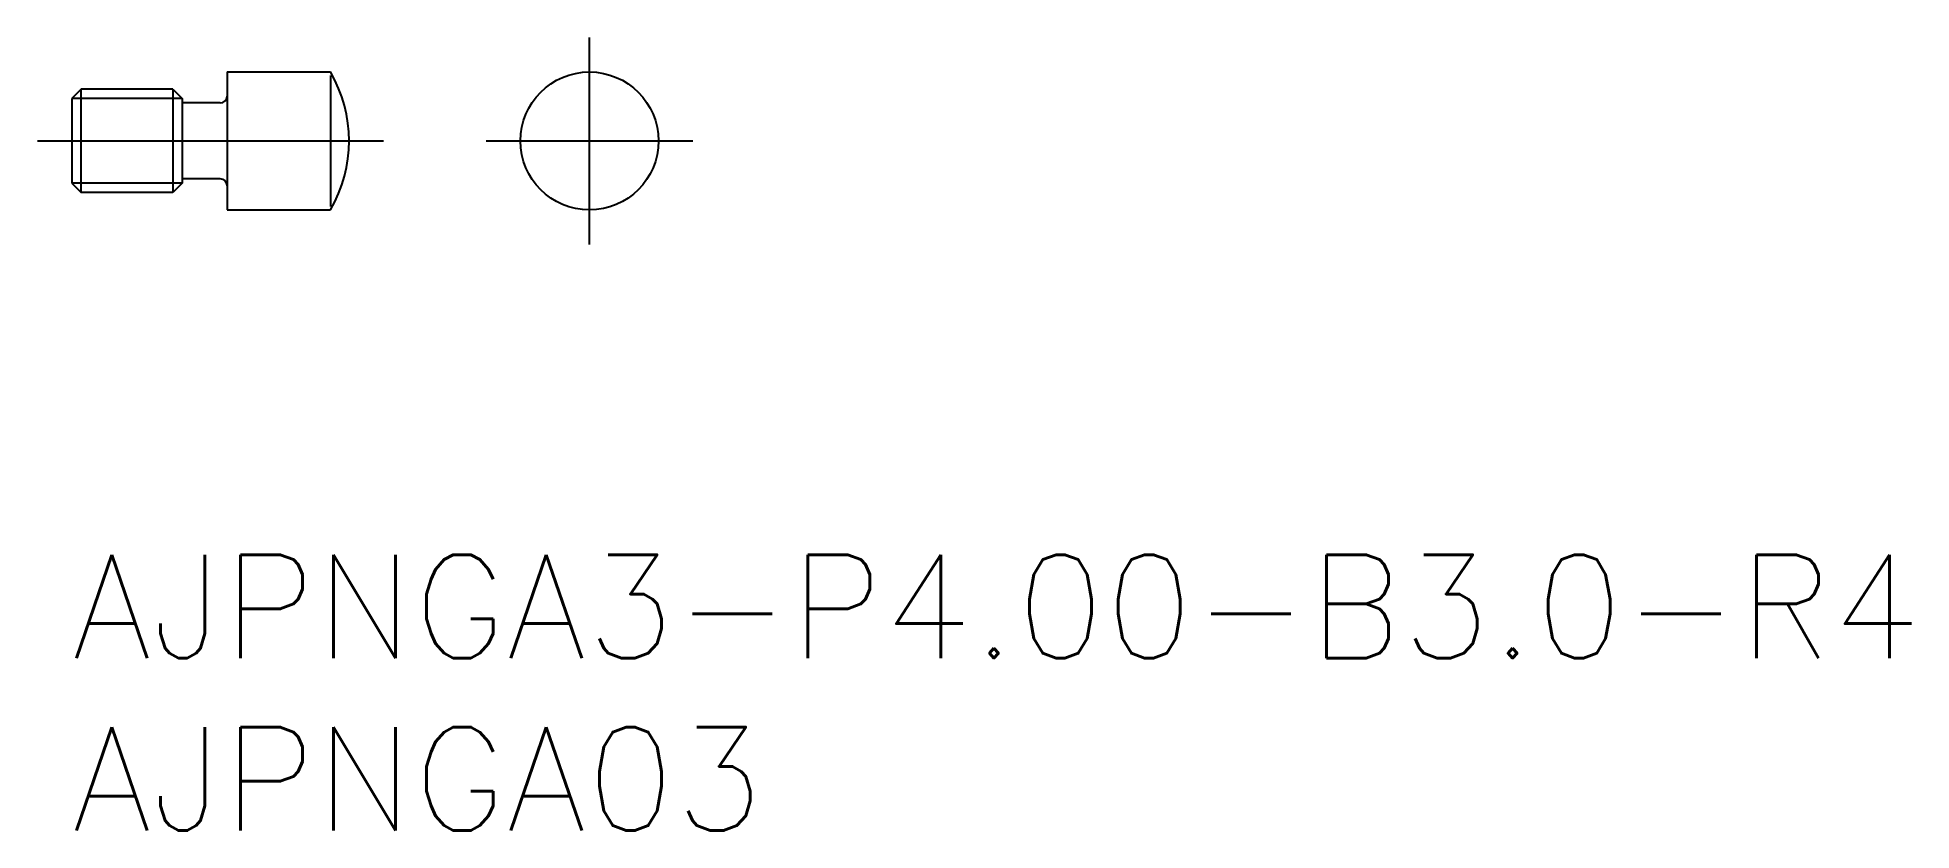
# Model space of a CAD drawing. Extents: x -1 to 53.4, y -8 to 15.
import ezdxf

# ---------------------------------------------------------------- set-up
doc = ezdxf.new("R2010")
doc.units = 0
doc.header["$LTSCALE"] = 0.5
doc.linetypes.add('CENTER', pattern=[50.8, 31.75, -6.35, 6.35, -6.35])
for name, color, linetype in [('MSM_CENTER', 1, 'CENTER'), ('MSM_CONTINUOUS', 7, 'CONTINUOUS'), ('MSM_NARROW', 5, 'CONTINUOUS'), ('MSM_PART_NUMBER', 7, 'CONTINUOUS')]:
    doc.layers.add(name, color=color, linetype=linetype)
doc.styles.get("Standard").update_dxf_attribs({"font": 'txt.shx', "height": 0.8, "bigfont": 'bigfont.shx'})

# ---------------------------------------------------------------- blocks, each defined once
blk = doc.blocks.new('*U12')
at = {"layer": 'MSM_PART_NUMBER'}
blk.add_text('AJPNGA3-P4.00-B3.0-R4', height=3, dxfattribs=at).set_placement((0, -3))
blk = doc.blocks.new('*U13')
at = {"layer": 'MSM_PART_NUMBER'}
blk.add_text('AJPNGA03', height=3, dxfattribs=at).set_placement((0, -8))

msp = doc.modelspace()

# ---------------------------------------------------------------- linework, layer by layer
at = {"layer": 'MSM_CENTER'}
for p, q in [((15.011, 9), (15.011, 15)), ((-1, 12), (9.036, 12)), ((12.011, 12), (18.011, 12))]:
    msp.add_line(p, q, dxfattribs=at)
at = {"layer": 'MSM_CONTINUOUS'}
for p, q in [((4.5, 14), (7.5, 14)), ((4.5, 14), (4.5, 10)), ((0.27, 13.5), (0, 13.229)), ((0, 13.229), (0, 10.771)), ((0.27, 10.5), (0.27, 13.5)), ((2.93, 13.5), (0.27, 13.5)), ((2.93, 13.5), (3.2, 13.229)), ((2.93, 13.5), (2.93, 10.5)), ((3.2, 13.229), (3.2, 10.771)), ((4.3, 13.1), (3.2, 13.1)), ((4.3, 10.9), (3.2, 10.9)), ((0, 10.771), (0.27, 10.5)), ((2.93, 10.5), (0.27, 10.5)), ((3.2, 10.771), (2.93, 10.5)), ((4.5, 10), (7.5, 10))]:
    msp.add_line(p, q, dxfattribs=at)
msp.add_circle((15.011, 12), 2, dxfattribs=at)
for centre, radius, start, end in [((4.036, 12), 4, 330, 30), ((4.3, 13.3), 0.2, 270, 360), ((4.3, 10.7), 0.2, 0, 90)]:
    msp.add_arc(centre, radius, start, end, dxfattribs=at)
at = {"layer": 'MSM_NARROW'}
for p, q in [((7.5, 13.9), (7.5, 10.1)), ((3.2, 13.229), (0, 13.229)), ((3.2, 10.771), (0, 10.771))]:
    msp.add_line(p, q, dxfattribs=at)

# ---------------------------------------------------------------- block references
at = {"layer": 'MSM_CONTINUOUS'}
for name in ['*U12', '*U13']:
    msp.add_blockref(name, (0, 0), dxfattribs=at)

doc.saveas('drawing.dxf')
